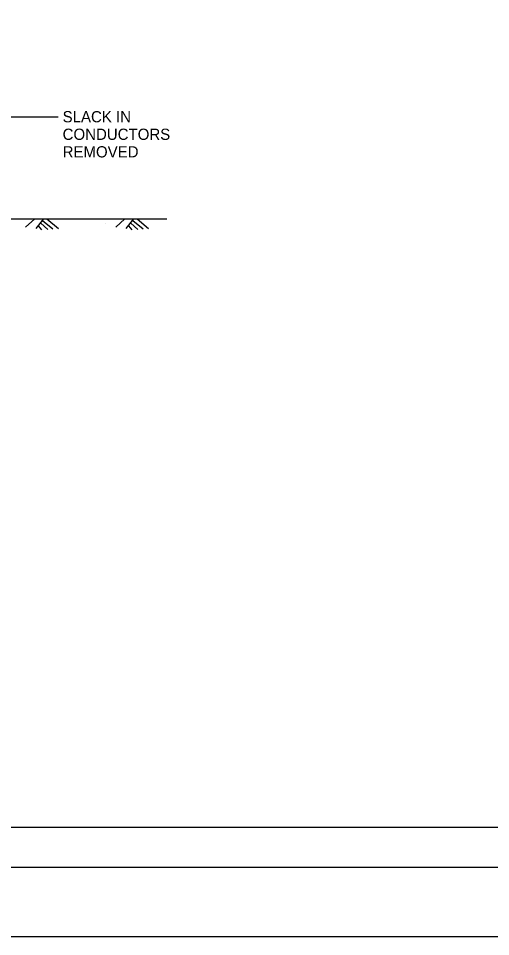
# Model space of a CAD drawing. Extents: x -894 to 866, y -472 to 714.
# Drawn here: x -308 to -14, y -472 to 100 of the extents above; entities that cross this region are included whole.
import ezdxf

# ---------------------------------------------------------------- set-up
doc = ezdxf.new("R2010")
doc.units = 0
for name, color, linetype in [('56 Stage 3 Anno', 7, 'Continuous'), ('57 Undefined', 7, 'Continuous'), ('59 Sndwall Anno', 7, 'Continuous'), ('60 Nongeo Data', 7, 'Continuous'), ('border_PLOTTING-ELEMENTS', 7, 'Continuous'), ('border_rw_22x34_Cut_Lines', 7, 'Continuous'), ('border_SHEET', 7, 'Continuous')]:
    doc.layers.add(name, color=color, linetype=linetype)

msp = doc.modelspace()

# ---------------------------------------------------------------- linework, layer by layer
at = {"layer": '56 Stage 3 Anno'}
msp.add_line((-387.3, 38.29), (-283.73, 38.29), dxfattribs=at)
at = {"layer": '59 Sndwall Anno'}
for p, q in [((-298.28, -25.22), (-303.98, -30.3)), ((-292.87, -25.26), (-297.57, -31.24)), ((-294.51, -27.81), (-290.12, -31.82)), ((-293.34, -26.16), (-286.89, -31.46)), ((-290.68, -25.29), (-283.47, -31.22)), ((-242.08, -25.22), (-247.78, -30.3)), ((-236.67, -25.26), (-241.37, -31.24)), ((-238.31, -27.81), (-233.92, -31.82)), ((-237.14, -26.16), (-230.69, -31.46)), ((-234.48, -25.29), (-227.27, -31.22)), ((-296.08, -29.53), (-294.01, -32.06)), ((-239.88, -29.53), (-237.81, -32.06))]:
    msp.add_line(p, q, dxfattribs=at)
at = {"layer": '60 Nongeo Data'}
msp.add_line((-385.05, -25.24), (-215.98, -25.24), dxfattribs=at)
at = {"layer": 'border_PLOTTING-ELEMENTS'}
for points in [[(-894.04, -472.44), (865.96, -472.44), (865.96, 713.56), (-894.04, 713.56)], [(-864.04, 670.56), (835.96, 670.56), (835.96, -429.44), (-864.04, -429.44)]]:
    msp.add_lwpolyline(points, close=True, dxfattribs=at)
at = {"layer": 'border_rw_22x34_Cut_Lines'}
msp.add_lwpolyline([(-864.04, 670.56), (835.96, 670.56), (835.96, -429.44), (-864.04, -429.44)], close=True, dxfattribs=at)
at = {"layer": 'border_SHEET'}
msp.add_line((810.96, -404.44), (-814.04, -404.44), dxfattribs=at)

# ---------------------------------------------------------------- texts
at = {"layer": '57 Undefined'}
for s, p in [('SLACK IN ', (-280.87, 34.92)), ('CONDUCTORS', (-280.87, 23.98)), ('REMOVED', (-280.87, 13.05))]:
    msp.add_text(s, height=7, dxfattribs=at).set_placement(p)
at = {"layer": '59 Sndwall Anno'}
msp.add_text('.', height=0.8, dxfattribs=at).set_placement((-254.34, -28.01))

doc.saveas('drawing.dxf')
